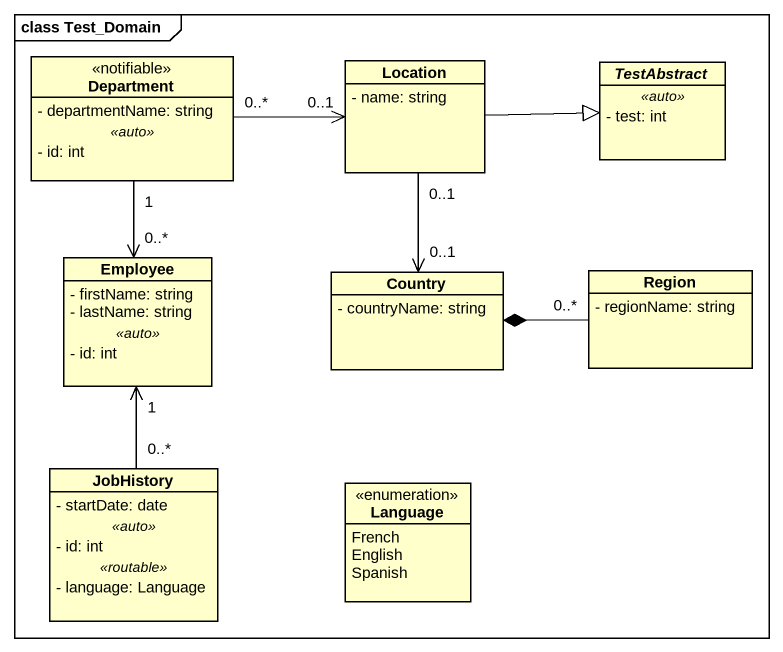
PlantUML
@startuml
mainframe class Test_Domain
hide circle
hide empty members
skinparam classAttributeIconSize 0
class Department <<notifiable>> {
  - departmentName: string
  .. <<auto>> ..
  - id: int
}
class Location {
  - name: string
}
abstract class TestAbstract {
  .. <<auto>> ..
  - test: int
}
class Employee {
  - firstName: string
  - lastName: string
  .. <<auto>> ..
  - id: int
}
class Country {
  - countryName: string
}
class Region {
  - regionName: string
}
class JobHistory {
  - startDate: date
  .. <<auto>> ..
  - id: int
  .. <<routable>> ..
  - language: Language
}
enum Language {
  French
  English
  Spanish
}
Department "0..*" -right-> "0..1" Location
Department "1" --> "0..*" Employee
Location -right-|> TestAbstract
Location "0..1" --> "0..1" Country
Region "0..*" -left-* Country
JobHistory "0..*" -up-> "1" Employee
@enduml
